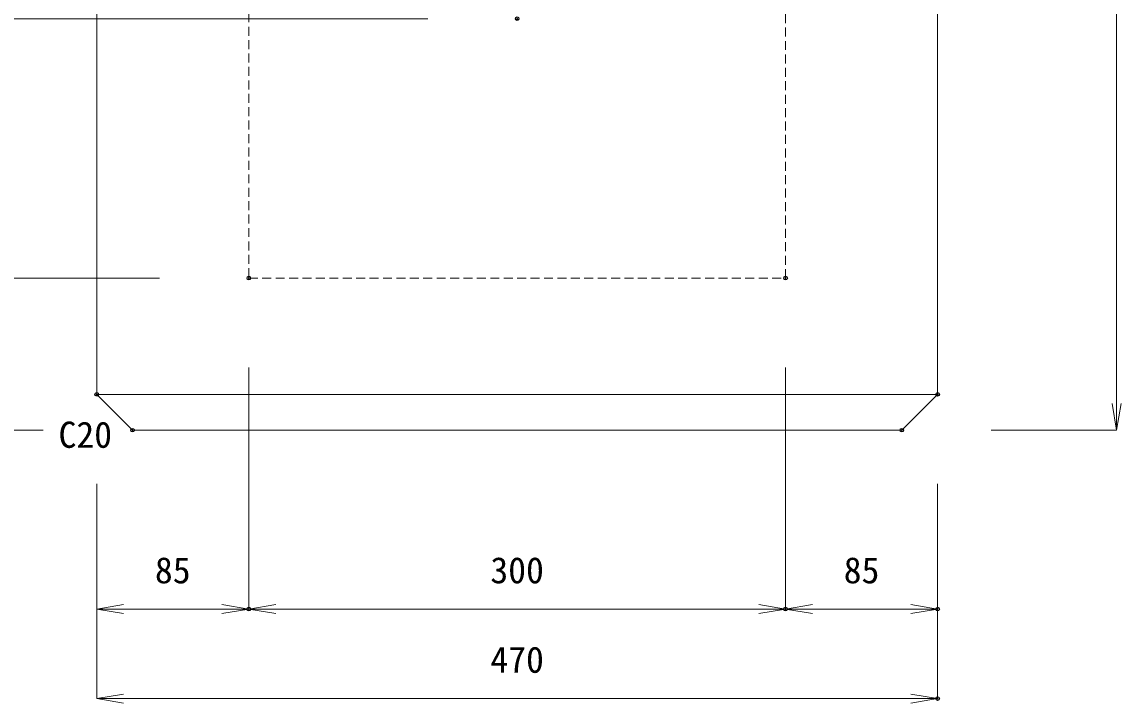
# Model space of a CAD drawing. Units: millimetres, scale not verified. Extents: x -1945 to 1945, y -1090 to 1750.
# Drawn here: x -1473 to -859, y -424 to -44 of the extents above; entities that cross this region are included whole.
import ezdxf
from ezdxf.enums import TextEntityAlignment as Align

# ---------------------------------------------------------------- set-up
doc = ezdxf.new("R2010")
doc.units = ezdxf.units.MM
doc.header["$LTSCALE"] = 10
doc.header["$PDMODE"] = 32
doc.header["$PDSIZE"] = 2
doc.linetypes.add('USER1', pattern=[0.75, 0.5, -0.25])
for name, color, linetype, lineweight in [('0-3_KIJUN', 7, 'USER1', 18), ('0-6_SUNPO_S10', 3, 'Continuous', 18), ('0-9__0-9__0-0_0', 7, 'Continuous', 18)]:
    doc.layers.add(name, color=color, linetype=linetype, lineweight=lineweight)
doc.layers.add('0-A__0-a__0-2_DEFPOINTS', color=7, linetype='Continuous')
doc.styles.add('ＭＳ ゴシック', font='')
doc.styles.get('ＭＳ ゴシック').set_extended_font_data('MS Gothic')

# ---------------------------------------------------------------- blocks, each defined once
blk = doc.blocks.new('_OPEN')
at = {"layer": '0-9__0-9__0-0_0'}
blk.add_line((0, 0), (-1, 0), dxfattribs=at)
blk.add_lwpolyline([(-1, 0.1667), (0, 0), (-1, -0.1667)], dxfattribs=at)
blk = doc.blocks.new('_D11')
at = {"layer": '0-6_SUNPO_S10'}
for p, q in [((598.34, 1183.08), (598.34, 1048.08)), ((513.34, 1118.08), (513.34, 1048.08)), ((528.34, 1048.08), (583.34, 1048.08))]:
    blk.add_line(p, q, dxfattribs=at)
at = {"layer": '0-A__0-a__0-2_DEFPOINTS'}
for p in [(598.34, 1233.08), (513.34, 1168.08), (598.34, 1048.08)]:
    blk.add_point(p, dxfattribs=at)
at = {"layer": '0-6_SUNPO_S10', "xscale": 15, "yscale": 15, "rotation": 180}
blk.add_blockref('_OPEN', (513.34, 1048.08), dxfattribs=at)
at = {"layer": '0-6_SUNPO_S10', "xscale": 15, "yscale": 15}
blk.add_blockref('_OPEN', (598.34, 1048.08), dxfattribs=at)
at = {"layer": '0-6_SUNPO_S10', "color": 7, "style": 'ＭＳ ゴシック'}
blk.add_text('85', height=14.66, dxfattribs=at).set_placement((545.84, 1058.08), align=Align.BOTTOM_LEFT)
blk = doc.blocks.new('_D12')
at = {"layer": '0-6_SUNPO_S10'}
for p, q in [((598.34, 1183.08), (598.34, 1048.08)), ((898.34, 1183.08), (898.34, 1048.08)), ((613.34, 1048.08), (883.34, 1048.08))]:
    blk.add_line(p, q, dxfattribs=at)
at = {"layer": '0-A__0-a__0-2_DEFPOINTS'}
for p in [(598.34, 1233.08), (898.34, 1233.08), (898.34, 1048.08)]:
    blk.add_point(p, dxfattribs=at)
at = {"layer": '0-6_SUNPO_S10', "xscale": 15, "yscale": 15, "rotation": 180}
blk.add_blockref('_OPEN', (598.34, 1048.08), dxfattribs=at)
at = {"layer": '0-6_SUNPO_S10', "xscale": 15, "yscale": 15}
blk.add_blockref('_OPEN', (898.34, 1048.08), dxfattribs=at)
at = {"layer": '0-6_SUNPO_S10', "color": 7, "style": 'ＭＳ ゴシック'}
blk.add_text('300', height=14.66, dxfattribs=at).set_placement((733.34, 1058.08), align=Align.BOTTOM_LEFT)
blk = doc.blocks.new('_D13')
at = {"layer": '0-6_SUNPO_S10'}
for p, q in [((898.34, 1183.08), (898.34, 1048.08)), ((983.34, 1118.08), (983.34, 1048.08)), ((913.34, 1048.08), (968.34, 1048.08))]:
    blk.add_line(p, q, dxfattribs=at)
at = {"layer": '0-A__0-a__0-2_DEFPOINTS'}
for p in [(898.34, 1233.08), (983.34, 1168.08), (983.34, 1048.08)]:
    blk.add_point(p, dxfattribs=at)
at = {"layer": '0-6_SUNPO_S10', "xscale": 15, "yscale": 15, "rotation": 180}
blk.add_blockref('_OPEN', (898.34, 1048.08), dxfattribs=at)
at = {"layer": '0-6_SUNPO_S10', "xscale": 15, "yscale": 15}
blk.add_blockref('_OPEN', (983.34, 1048.08), dxfattribs=at)
at = {"layer": '0-6_SUNPO_S10', "color": 7, "style": 'ＭＳ ゴシック'}
blk.add_text('85', height=14.66, dxfattribs=at).set_placement((930.84, 1058.08), align=Align.BOTTOM_LEFT)
blk = doc.blocks.new('_D14')
at = {"layer": '0-6_SUNPO_S10'}
for p, q in [((513.34, 1118.08), (513.34, 998.08)), ((983.34, 1118.08), (983.34, 998.08)), ((528.34, 998.08), (968.34, 998.08))]:
    blk.add_line(p, q, dxfattribs=at)
at = {"layer": '0-A__0-a__0-2_DEFPOINTS'}
for p in [(513.34, 1168.08), (983.34, 1168.08), (983.34, 998.08)]:
    blk.add_point(p, dxfattribs=at)
at = {"layer": '0-6_SUNPO_S10', "xscale": 15, "yscale": 15, "rotation": 180}
blk.add_blockref('_OPEN', (513.34, 998.08), dxfattribs=at)
at = {"layer": '0-6_SUNPO_S10', "xscale": 15, "yscale": 15}
blk.add_blockref('_OPEN', (983.34, 998.08), dxfattribs=at)
at = {"layer": '0-6_SUNPO_S10', "color": 7, "style": 'ＭＳ ゴシック'}
blk.add_text('470', height=14.66, dxfattribs=at).set_placement((733.34, 1008.08), align=Align.BOTTOM_LEFT)
blk = doc.blocks.new('_D15')
at = {"layer": '0-6_SUNPO_S10'}
for p, q in [((548.34, 1233.08), (363.34, 1233.08)), ((363.34, 1218.08), (363.34, 1163.08)), ((483.34, 1148.08), (363.34, 1148.08))]:
    blk.add_line(p, q, dxfattribs=at)
at = {"layer": '0-A__0-a__0-2_DEFPOINTS'}
for p in [(598.34, 1233.08), (363.34, 1148.08), (533.34, 1148.08)]:
    blk.add_point(p, dxfattribs=at)
at = {"layer": '0-6_SUNPO_S10', "xscale": 15, "yscale": 15}
for p, rotation in [((363.34, 1233.08), 90), ((363.34, 1148.08), 270)]:
    blk.add_blockref('_OPEN', p, dxfattribs=dict(at, rotation=rotation))
at = {"layer": '0-6_SUNPO_S10', "color": 7, "style": 'ＭＳ ゴシック'}
blk.add_text('85', height=14.66, rotation=90, dxfattribs=at).set_placement((353.34, 1180.58), align=Align.BOTTOM_LEFT)
blk = doc.blocks.new('_D16')
at = {"layer": '0-6_SUNPO_S10'}
for p, q in [((489.13, 1896.08), (313.34, 1896.08)), ((313.34, 1881.08), (313.34, 1163.08)), ((483.34, 1148.08), (313.34, 1148.08))]:
    blk.add_line(p, q, dxfattribs=at)
at = {"layer": '0-A__0-a__0-2_DEFPOINTS'}
for p in [(539.13, 1896.08), (313.34, 1148.08), (533.34, 1148.08)]:
    blk.add_point(p, dxfattribs=at)
at = {"layer": '0-6_SUNPO_S10', "xscale": 15, "yscale": 15}
for p, rotation in [((313.34, 1896.08), 90), ((313.34, 1148.08), 270)]:
    blk.add_blockref('_OPEN', p, dxfattribs=dict(at, rotation=rotation))
at = {"layer": '0-6_SUNPO_S10', "color": 7, "style": 'ＭＳ ゴシック'}
blk.add_text('748', height=14.66, rotation=90, dxfattribs=at).set_placement((303.34, 1507.08), align=Align.BOTTOM_LEFT)
blk = doc.blocks.new('_D25')
at = {"layer": '0-6_SUNPO_S10'}
for p, q in [((1008.34, 1833.82), (1083.34, 1833.82)), ((1083.34, 1163.08), (1083.34, 1818.82)), ((1013.34, 1148.08), (1083.34, 1148.08))]:
    blk.add_line(p, q, dxfattribs=at)
at = {"layer": '0-A__0-a__0-2_DEFPOINTS'}
for p in [(958.34, 1833.82), (1083.34, 1833.82), (963.34, 1148.08)]:
    blk.add_point(p, dxfattribs=at)
at = {"layer": '0-6_SUNPO_S10', "xscale": 15, "yscale": 15}
for p, rotation in [((1083.34, 1833.82), 90), ((1083.34, 1148.08), 270)]:
    blk.add_blockref('_OPEN', p, dxfattribs=dict(at, rotation=rotation))
at = {"layer": '0-6_SUNPO_S10', "color": 7, "style": 'ＭＳ ゴシック'}
blk.add_text('686', height=14.66, rotation=90, dxfattribs=at).set_placement((1073.34, 1475.95), align=Align.BOTTOM_LEFT)
blk = doc.blocks.new('_D28')
at = {"layer": '0-6_SUNPO_S10'}
for p, q in [((698.34, 1378.08), (363.34, 1378.08)), ((363.34, 1363.08), (363.34, 1248.08)), ((548.34, 1233.08), (363.34, 1233.08))]:
    blk.add_line(p, q, dxfattribs=at)
at = {"layer": '0-A__0-a__0-2_DEFPOINTS'}
for p in [(748.34, 1378.08), (363.34, 1233.08), (598.34, 1233.08)]:
    blk.add_point(p, dxfattribs=at)
at = {"layer": '0-6_SUNPO_S10', "xscale": 15, "yscale": 15}
for p, rotation in [((363.34, 1378.08), 90), ((363.34, 1233.08), 270)]:
    blk.add_blockref('_OPEN', p, dxfattribs=dict(at, rotation=rotation))
at = {"layer": '0-6_SUNPO_S10', "color": 7, "style": 'ＭＳ ゴシック'}
blk.add_text('145', height=14.66, rotation=90, dxfattribs=at).set_placement((353.34, 1290.58), align=Align.BOTTOM_LEFT)

msp = doc.modelspace()

# ---------------------------------------------------------------- linework, layer by layer
at = {"layer": '0-3_KIJUN', "linetype": 'Continuous'}
msp.add_line((-1431.66, -251.92), (-961.66, -251.92), dxfattribs=at)
for points in [[(-1431.66, -251.92), (-1431.66, 311.08), (-1406.66, 336.08), (-1346.66, 336.08), (-1346.66, 236.08), (-1341.66, 103.08)], [(-1051.66, 103.08), (-1046.66, 236.08), (-1046.66, 336.08), (-986.66, 336.08), (-961.66, 311.08), (-961.66, -251.92), (-981.66, -271.92), (-1411.66, -271.92), (-1431.66, -251.92)]]:
    msp.add_lwpolyline(points, dxfattribs=at)
at = {"layer": '0-3_KIJUN'}
msp.add_lwpolyline([(-1346.66, 336.08), (-1346.66, -186.92), (-1046.66, -186.92), (-1046.66, 336.08)], dxfattribs=at)

# ---------------------------------------------------------------- block references
at = {"layer": '0-6_SUNPO_S10'}
for name in ['_D16', '_D25', '_D28', '_D15', '_D11', '_D12', '_D13', '_D14']:
    msp.add_blockref(name, (-1945, -1420), dxfattribs=at)

# ---------------------------------------------------------------- texts
at = {"layer": '0-6_SUNPO_S10', "color": 7, "style": 'ＭＳ ゴシック'}
msp.add_text('C20', height=14.66, dxfattribs=at).set_placement((-1453.03, -286.18), align=Align.BOTTOM_LEFT)

doc.saveas('drawing.dxf')
